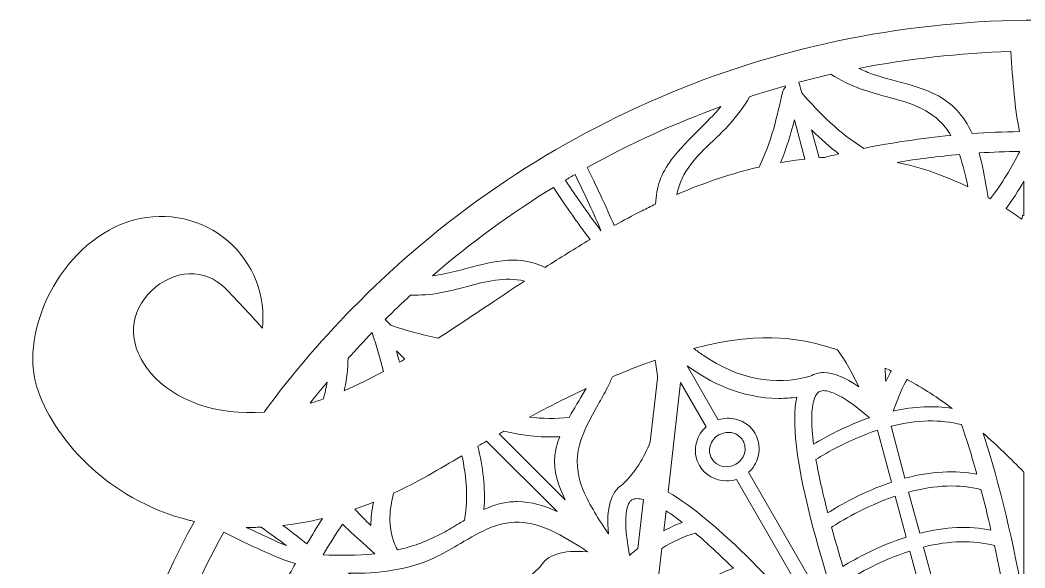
# Model space of a CAD drawing. Header units: millimetres. Extents: x 52 to 1305, y -358 to -18.
# Drawn here: x 1011.9 to 1160.6, y -127.4 to -46.4 of the extents above; entities that cross this region are included whole.
import ezdxf

# ---------------------------------------------------------------- set-up
doc = ezdxf.new("R2010")
doc.units = ezdxf.units.MM
doc.header["$MEASUREMENT"] = 0
doc.layers.add('Layer 1', color=7, linetype='Continuous')

msp = doc.modelspace()

# ---------------------------------------------------------------- linework, layer by layer
at = {"layer": 'Layer 1', "lineweight": 0}
for points, knots in [([(1304.68, -188.57), (1304.68, -159.12), (1295.81, -130.94), (1279.01, -107.05), (1283.1, -100.41), (1286.58, -96), (1286.61, -95.95), (1286.61, -95.95), (1290.7, -90.78), (1290.7, -90.78), (1290.7, -90.78), (1284.61, -93.28), (1284.61, -93.28), (1284.56, -93.3), (1279.24, -95.46), (1271.73, -97.57), (1268.94, -94.23), (1266.03, -91.04), (1263.06, -88.07), (1236.21, -61.22), (1200.52, -46.44), (1162.56, -46.44), (1124.59, -46.44), (1088.9, -61.22), (1062.06, -88.07), (1057.01, -93.11), (1052.29, -98.6), (1048.02, -104.39), (1041.03, -104.93), (1034.76, -102.76), (1031.22, -98.57), (1029.47, -96.5), (1028.57, -94.13), (1028.69, -91.89), (1028.92, -87.87), (1032.85, -84.07), (1036.95, -83.93), (1038.88, -83.85), (1040.82, -84.64), (1042.27, -86.07), (1043.69, -87.48), (1047.21, -91.36), (1047.25, -91.4), (1047.25, -91.4), (1047.77, -91.98), (1047.77, -91.98), (1047.77, -91.98), (1047.82, -91.2), (1047.82, -91.2), (1048.1, -86.29), (1045.92, -81.56), (1041.99, -78.56), (1037.98, -75.49), (1032.7, -74.63), (1027.86, -76.27), (1017.67, -79.74), (1011.92, -92.52), (1014.35, -100.54), (1016.61, -107.97), (1024.67, -117.36), (1037.04, -120.4), (1037.25, -120.46), (1037.47, -120.51), (1037.7, -120.56), (1026.4, -141.23), (1020.43, -164.74), (1020.43, -188.57), (1020.43, -211.7), (1026.07, -234.6), (1036.75, -254.82), (1036.75, -254.82), (1024.3, -262.34), (1024.3, -262.34), (1024.3, -262.34), (1048.6, -269.83), (1048.6, -269.83), (1047.35, -271.11), (1047.18, -273.16), (1048.29, -274.63), (1048.29, -274.63), (1048.56, -274.99), (1048.56, -274.99), (1049.07, -275.67), (1049.78, -276.14), (1050.6, -276.34), (1050.72, -276.37), (1050.85, -276.4), (1050.97, -276.41), (1051.94, -276.55), (1052.91, -276.3), (1053.69, -275.7), (1053.69, -275.7), (1053.83, -275.59), (1053.83, -275.59), (1053.83, -275.59), (1054.35, -301.27), (1054.35, -301.27), (1054.35, -301.27), (1064.24, -291.96), (1064.24, -291.96), (1064.47, -291.91), (1064.69, -291.87), (1064.92, -291.83), (1071.93, -298.46), (1079.51, -304.31), (1087.55, -309.32), (1087.48, -309.43), (1087.41, -309.54), (1087.35, -309.64), (1087.99, -309.92), (1088.63, -310.2), (1089.27, -310.5), (1089.28, -310.47), (1089.3, -310.44), (1089.32, -310.41), (1111.24, -323.62), (1136.42, -330.7), (1162.56, -330.7), (1172.85, -330.7), (1183.13, -329.59), (1193.13, -327.41), (1192.28, -342.47), (1201.08, -352.33), (1205.89, -355.45), (1207.12, -356.25), (1208.57, -356.86), (1210.19, -357.26), (1211.65, -357.61), (1213.26, -357.8), (1214.93, -357.8), (1221.3, -357.8), (1228.65, -355.1), (1232.81, -349.02), (1235.7, -344.8), (1236.33, -339.46), (1234.49, -334.75), (1232.68, -330.12), (1228.76, -326.72), (1223.98, -325.65), (1223.98, -325.65), (1223.23, -325.48), (1223.23, -325.48), (1223.23, -325.48), (1223.63, -326.15), (1223.63, -326.15), (1223.66, -326.19), (1226.41, -330.66), (1227.37, -332.42), (1228.35, -334.21), (1228.57, -336.3), (1227.97, -338.15), (1226.73, -342.02), (1222.06, -344.79), (1218.18, -343.97), (1218.17, -343.97), (1217.27, -343.8), (1216.67, -343.47), (1215.02, -342.73), (1213.54, -341.42), (1212.39, -339.68), (1209.4, -335.19), (1209, -328.64), (1211.31, -322.14), (1230.62, -315.11), (1247.88, -304.12), (1262.64, -289.48), (1263, -289.15), (1263.36, -288.83), (1263.72, -288.5), (1263.72, -288.5), (1263.67, -288.45), (1263.67, -288.45), (1263.71, -288.41), (1263.75, -288.37), (1263.79, -288.33), (1263.79, -288.36), (1263.8, -288.39), (1263.81, -288.42), (1264.54, -287.74), (1265.28, -287.05), (1266, -286.36), (1265.98, -286.28), (1265.96, -286.19), (1265.94, -286.1), (1290.96, -259.62), (1304.68, -225.15), (1304.68, -188.57)], [0, 0, 0, 0, 1, 1, 1, 2, 2, 2, 3, 3, 3, 4, 4, 4, 5, 5, 5, 6, 6, 6, 7, 7, 7, 8, 8, 8, 9, 9, 9, 10, 10, 10, 11, 11, 11, 12, 12, 12, 13, 13, 13, 14, 14, 14, 15, 15, 15, 16, 16, 16, 17, 17, 17, 18, 18, 18, 19, 19, 19, 20, 20, 20, 21, 21, 21, 22, 22, 22, 23, 23, 23, 24, 24, 24, 25, 25, 25, 26, 26, 26, 27, 27, 27, 28, 28, 28, 29, 29, 29, 30, 30, 30, 31, 31, 31, 32, 32, 32, 33, 33, 33, 34, 34, 34, 35, 35, 35, 36, 36, 36, 37, 37, 37, 38, 38, 38, 39, 39, 39, 40, 40, 40, 41, 41, 41, 42, 42, 42, 43, 43, 43, 44, 44, 44, 45, 45, 45, 46, 46, 46, 47, 47, 47, 48, 48, 48, 49, 49, 49, 50, 50, 50, 51, 51, 51, 52, 52, 52, 53, 53, 53, 54, 54, 54, 55, 55, 55, 56, 56, 56, 57, 57, 57, 58, 58, 58, 59, 59, 59, 60, 60, 60, 61, 61, 61, 62, 62, 62, 62]), ([(1159.79, -62.92), (1157.38, -62.96), (1155.03, -63.05), (1152.78, -63.21), (1151.57, -60.54), (1149.79, -58.64), (1147.33, -57.42), (1145.49, -56.5), (1143.51, -55.98), (1141.6, -55.47), (1140.47, -55.17), (1139.3, -54.86), (1138.18, -54.47), (1137.44, -54.22), (1136.72, -53.92), (1136, -53.58), (1143.36, -52.15), (1150.88, -51.31), (1158.51, -51.09), (1158.74, -55.15), (1159.14, -60.03), (1159.79, -62.92)], [0, 0, 0, 0, 1, 1, 1, 2, 2, 2, 3, 3, 3, 4, 4, 4, 5, 5, 5, 6, 6, 6, 7, 7, 7, 7]), ([(1136.22, -56.59), (1137.48, -57.05), (1138.79, -57.4), (1140.05, -57.74), (1143.41, -58.64), (1146.58, -59.5), (1148.79, -62.27), (1149.08, -62.64), (1149.36, -63.04), (1149.62, -63.49), (1145.28, -63.91), (1140.96, -64.55), (1136.76, -65.4), (1133.17, -63.24), (1130.22, -60.19), (1127.57, -57.21), (1127.57, -57.21), (1127.14, -55.61), (1127.14, -55.61), (1128.71, -55.2), (1130.3, -54.81), (1131.89, -54.45), (1133.29, -55.33), (1134.72, -56.04), (1136.22, -56.59)], [0, 0, 0, 0, 1, 1, 1, 2, 2, 2, 3, 3, 3, 4, 4, 4, 5, 5, 5, 6, 6, 6, 7, 7, 7, 8, 8, 8, 8]), ([(1125.13, -56.16), (1125.13, -56.16), (1125.17, -56.33), (1125.17, -56.33), (1124.95, -56.51), (1124.79, -56.76), (1124.72, -57.07), (1123.93, -60.63), (1123.05, -64.58), (1121.24, -68.16), (1117.29, -69.08), (1113.23, -70.44), (1109.1, -72.21), (1109.72, -68.81), (1112.01, -66.61), (1114.44, -64.29), (1115.27, -63.5), (1116.13, -62.67), (1116.93, -61.79), (1118.04, -60.57), (1119, -59.24), (1119.85, -57.76), (1121.6, -57.19), (1123.36, -56.66), (1125.13, -56.16)], [0, 0, 0, 0, 1, 1, 1, 2, 2, 2, 3, 3, 3, 4, 4, 4, 5, 5, 5, 6, 6, 6, 7, 7, 7, 8, 8, 8, 8]), ([(1115.58, -59.23), (1114.56, -60.45), (1113.42, -61.59), (1112.3, -62.69), (1110.91, -64.07), (1109.48, -65.5), (1108.26, -67.11), (1106.78, -69.06), (1106.02, -71.18), (1105.94, -73.64), (1105.28, -73.96), (1104.61, -74.28), (1103.94, -74.62), (1102.55, -75.32), (1101.17, -76.06), (1099.81, -76.82), (1099.28, -75.54), (1098.57, -73.97), (1097.68, -72.08), (1097.12, -70.88), (1096.49, -69.57), (1095.83, -68.24), (1102.17, -64.71), (1108.77, -61.7), (1115.58, -59.23)], [0, 0, 0, 0, 1, 1, 1, 2, 2, 2, 3, 3, 3, 4, 4, 4, 5, 5, 5, 6, 6, 6, 7, 7, 7, 8, 8, 8, 8]), ([(1128.02, -66.98), (1126.84, -67.11), (1125.64, -67.28), (1124.43, -67.5), (1125.3, -65.39), (1125.95, -63.22), (1126.47, -61.17), (1126.47, -61.17), (1128.02, -66.98), (1128.02, -66.98)], [0, 0, 0, 0, 1, 1, 1, 2, 2, 2, 3, 3, 3, 3]), ([(1129.03, -62.66), (1130.44, -64.08), (1131.76, -65.24), (1133.07, -66.21), (1132.39, -66.37), (1131.69, -66.55), (1130.96, -66.73), (1130.68, -66.75), (1130.41, -66.77), (1130.13, -66.79), (1130.13, -66.79), (1129.03, -62.66), (1129.03, -62.66)], [0, 0, 0, 0, 1, 1, 1, 2, 2, 2, 3, 3, 3, 4, 4, 4, 4]), ([(1141.66, -67.48), (1144.71, -66.97), (1147.81, -66.58), (1150.9, -66.31), (1151.43, -67.83), (1151.81, -69.46), (1152.14, -71.1), (1148.85, -69.49), (1145.37, -68.23), (1141.66, -67.48)], [0, 0, 0, 0, 1, 1, 1, 2, 2, 2, 3, 3, 3, 3]), ([(1154.93, -71.47), (1154.61, -69.67), (1154.29, -67.82), (1153.8, -66.08), (1155.77, -65.95), (1157.79, -65.87), (1159.83, -65.84), (1158.64, -68.1), (1157.22, -70.59), (1155.46, -72.87), (1155.36, -72.81), (1155.26, -72.75), (1155.15, -72.7), (1155.08, -72.29), (1155, -71.87), (1154.93, -71.47)], [0, 0, 0, 0, 1, 1, 1, 2, 2, 2, 3, 3, 3, 4, 4, 4, 5, 5, 5, 5]), ([(1094.02, -69.26), (1095.45, -72.16), (1096.9, -75.27), (1097.86, -77.57), (1096.35, -75.59), (1094.39, -72.78), (1092.59, -70.1), (1093.07, -69.81), (1093.54, -69.54), (1094.02, -69.26)], [0, 0, 0, 0, 1, 1, 1, 2, 2, 2, 3, 3, 3, 3]), ([(1093.2, -74.67), (1094.39, -76.38), (1095.4, -77.78), (1096.24, -78.88), (1094, -80.21), (1091.79, -81.59), (1089.61, -83), (1087.86, -82.17), (1086.03, -81.82), (1084.07, -81.94), (1082.02, -82.07), (1080.04, -82.6), (1078.13, -83.12), (1077, -83.42), (1075.84, -83.74), (1074.68, -83.96), (1074.1, -84.08), (1073.52, -84.16), (1072.94, -84.23), (1078.58, -79.37), (1084.56, -75.01), (1090.81, -71.17), (1091.63, -72.4), (1092.45, -73.59), (1093.2, -74.67)], [0, 0, 0, 0, 1, 1, 1, 2, 2, 2, 3, 3, 3, 4, 4, 4, 5, 5, 5, 6, 6, 6, 7, 7, 7, 8, 8, 8, 8]), ([(1160.42, -75.32), (1160.42, -75.32), (1160.2, -75.3), (1160.2, -75.3), (1160.2, -75.3), (1160.15, -75.78), (1160.15, -75.78), (1160.15, -75.79), (1160.14, -75.82), (1160.13, -75.88), (1159.37, -75.34), (1158.59, -74.81), (1157.8, -74.3), (1158.77, -72.99), (1159.63, -71.63), (1160.42, -70.27), (1160.42, -70.27), (1160.42, -75.32), (1160.42, -75.32)], [0, 0, 0, 0, 1, 1, 1, 2, 2, 2, 3, 3, 3, 4, 4, 4, 5, 5, 5, 6, 6, 6, 6]), ([(1069.7, -87.11), (1071.19, -87.13), (1072.62, -87.02), (1074.03, -86.78), (1075.36, -86.54), (1076.66, -86.2), (1077.92, -85.86), (1080.86, -85.08), (1083.66, -84.33), (1086.52, -85.02), (1084.96, -86.05), (1083.42, -87.09), (1081.88, -88.12), (1081.88, -88.12), (1081.84, -88.14), (1081.84, -88.14), (1079.21, -89.9), (1076.5, -91.71), (1073.79, -93.46), (1071.36, -92.99), (1069.01, -92.29), (1066.76, -91.55), (1066.76, -91.55), (1065.92, -90.71), (1065.92, -90.71), (1067.16, -89.48), (1068.42, -88.28), (1069.7, -87.11)], [0, 0, 0, 0, 1, 1, 1, 2, 2, 2, 3, 3, 3, 4, 4, 4, 5, 5, 5, 6, 6, 6, 7, 7, 7, 8, 8, 8, 9, 9, 9, 9]), ([(1132.02, -94.92), (1132.31, -95.01), (1132.59, -95.1), (1132.87, -95.19), (1134.05, -96.83), (1135.05, -98.74), (1136.01, -100.64), (1133.94, -99.24), (1132.24, -98.55), (1130.8, -98.55), (1130.07, -98.55), (1129.41, -98.73), (1128.81, -99.1), (1123.49, -100.55), (1118.17, -99.51), (1112.98, -96), (1112.48, -95.66), (1112.01, -95.32), (1111.56, -94.97), (1122.47, -92.13), (1128.18, -93.8), (1132.02, -94.92)], [0, 0, 0, 0, 1, 1, 1, 2, 2, 2, 3, 3, 3, 4, 4, 4, 5, 5, 5, 6, 6, 6, 7, 7, 7, 7]), ([(1064.02, -92.62), (1064.03, -92.68), (1064.04, -92.74), (1064.06, -92.8), (1064.62, -94.57), (1065.21, -96.44), (1065.68, -98.37), (1063.79, -99.42), (1061.85, -100.39), (1059.86, -101.25), (1059.88, -101.14), (1059.91, -101.03), (1059.93, -100.93), (1060.25, -99.47), (1060.41, -97.99), (1060.44, -96.44), (1061.62, -95.14), (1062.81, -93.86), (1064.02, -92.62)], [0, 0, 0, 0, 1, 1, 1, 2, 2, 2, 3, 3, 3, 4, 4, 4, 5, 5, 5, 6, 6, 6, 6]), ([(1067.59, -95.33), (1067.59, -95.33), (1068.82, -96.56), (1068.82, -96.56), (1068.57, -96.72), (1068.31, -96.87), (1068.05, -97.02), (1067.9, -96.45), (1067.75, -95.89), (1067.59, -95.33)], [0, 0, 0, 0, 1, 1, 1, 2, 2, 2, 3, 3, 3, 3]), ([(1105.86, -96.72), (1106.02, -97.55), (1106.15, -98.46), (1106.23, -99.42), (1106.23, -99.42), (1105.15, -108.77), (1105.15, -108.77), (1104.26, -111.17), (1102.88, -113.31), (1101.01, -115.15), (1099.29, -116.23), (1098.62, -118.55), (1098.95, -122.38), (1098.95, -122.37), (1098.94, -122.37), (1098.94, -122.36), (1097.57, -120.29), (1096.16, -118.15), (1095.24, -115.96), (1093.13, -110.96), (1095.12, -107.4), (1097.43, -103.29), (1097.88, -102.48), (1098.35, -101.65), (1098.8, -100.78), (1099.08, -100.24), (1099.32, -99.71), (1099.55, -99.18), (1101.74, -98.24), (1103.85, -97.42), (1105.86, -96.72)], [0, 0, 0, 0, 1, 1, 1, 2, 2, 2, 3, 3, 3, 4, 4, 4, 5, 5, 5, 6, 6, 6, 7, 7, 7, 8, 8, 8, 9, 9, 9, 10, 10, 10, 10]), ([(1120.67, -107.56), (1120.05, -106.49), (1119.03, -105.74), (1117.81, -105.44), (1116.95, -105.22), (1116.06, -105.26), (1115.21, -105.53), (1115.21, -105.53), (1110.6, -97.54), (1110.6, -97.54), (1113.97, -100.01), (1118.65, -102.37), (1124.19, -102.37), (1125.07, -102.37), (1125.96, -102.31), (1126.85, -102.19), (1125.12, -109.48), (1130.52, -127.12), (1135.03, -139.87), (1135.03, -139.87), (1119.7, -113.3), (1119.7, -113.3), (1120.36, -112.7), (1120.83, -111.95), (1121.08, -111.1), (1121.43, -109.89), (1121.28, -108.63), (1120.67, -107.56)], [0, 0, 0, 0, 1, 1, 1, 2, 2, 2, 3, 3, 3, 4, 4, 4, 5, 5, 5, 6, 6, 6, 7, 7, 7, 8, 8, 8, 9, 9, 9, 9]), ([(1140.8, -98.33), (1140.53, -98.8), (1140.26, -99.3), (1140, -99.87), (1140, -99.86), (1140, -99.86), (1140, -99.85), (1139.96, -99.21), (1139.92, -98.55), (1139.89, -97.9), (1140.19, -98.04), (1140.5, -98.18), (1140.8, -98.33)], [0, 0, 0, 0, 1, 1, 1, 2, 2, 2, 3, 3, 3, 4, 4, 4, 4]), ([(1143.15, -99.56), (1145.52, -100.86), (1147.74, -102.3), (1149.84, -103.85), (1147.13, -103.42), (1144.21, -103.55), (1141.11, -104.24), (1141.85, -102.08), (1142.54, -100.59), (1143.15, -99.56)], [0, 0, 0, 0, 1, 1, 1, 2, 2, 2, 3, 3, 3, 3]), ([(1056.8, -102.44), (1056.14, -102.67), (1055.47, -102.89), (1054.81, -103.09), (1055.65, -102.03), (1056.5, -100.99), (1057.37, -99.95), (1057.21, -100.79), (1057.01, -101.62), (1056.8, -102.44)], [0, 0, 0, 0, 1, 1, 1, 2, 2, 2, 3, 3, 3, 3]), ([(1094.48, -102.92), (1094.03, -103.65), (1093.57, -104.41), (1093.14, -105.18), (1091.15, -105.41), (1089.22, -105.37), (1087.27, -105.14), (1090.17, -103.58), (1092.97, -102.17), (1095.66, -100.92), (1095.3, -101.55), (1094.9, -102.22), (1094.48, -102.92)], [0, 0, 0, 0, 1, 1, 1, 2, 2, 2, 3, 3, 3, 4, 4, 4, 4]), ([(1113.4, -106.58), (1112.74, -107.17), (1112.27, -107.93), (1112.02, -108.78), (1111.67, -109.99), (1111.82, -111.24), (1112.44, -112.31), (1113.24, -113.71), (1114.77, -114.57), (1116.42, -114.57), (1116.92, -114.57), (1117.41, -114.5), (1117.89, -114.34), (1117.89, -114.34), (1132.76, -140.1), (1132.76, -140.1), (1125.27, -131.38), (1114.97, -120.31), (1107.79, -116.22), (1107.79, -116.22), (1109.61, -100.01), (1109.61, -100.01), (1109.61, -100.01), (1113.4, -106.58), (1113.4, -106.58)], [0, 0, 0, 0, 1, 1, 1, 2, 2, 2, 3, 3, 3, 4, 4, 4, 5, 5, 5, 6, 6, 6, 7, 7, 7, 8, 8, 8, 8]), ([(1129.32, -109.13), (1128.58, -103.42), (1129.48, -101.83), (1130.11, -101.4), (1130.23, -101.32), (1130.44, -101.22), (1130.81, -101.22), (1131.76, -101.22), (1133.73, -101.88), (1137.58, -105.23), (1134.05, -106.44), (1131.1, -108.05), (1129.32, -109.13)], [0, 0, 0, 0, 1, 1, 1, 2, 2, 2, 3, 3, 3, 4, 4, 4, 4]), ([(1151.19, -106.25), (1151.94, -108.35), (1152.7, -110.8), (1153.47, -113.56), (1150.22, -112.95), (1146.65, -113.16), (1142.83, -114.18), (1142.83, -114.18), (1140.77, -106.49), (1140.77, -106.49), (1144.61, -105.52), (1148.11, -105.44), (1151.19, -106.25)], [0, 0, 0, 0, 1, 1, 1, 2, 2, 2, 3, 3, 3, 4, 4, 4, 4]), ([(1092.56, -117.35), (1092.56, -117.35), (1082.81, -107.6), (1082.81, -107.6), (1083.04, -107.48), (1083.27, -107.35), (1083.49, -107.22), (1085.98, -107.8), (1088.8, -108.21), (1091.76, -108.03), (1091.35, -109.06), (1091.11, -109.99), (1091.03, -110.87), (1090.81, -113.06), (1091.54, -115.3), (1092.56, -117.35)], [0, 0, 0, 0, 1, 1, 1, 2, 2, 2, 3, 3, 3, 4, 4, 4, 5, 5, 5, 5]), ([(1119.08, -110.51), (1118.88, -111.18), (1118.43, -111.75), (1117.81, -112.11), (1116.53, -112.85), (1114.93, -112.47), (1114.24, -111.27), (1113.91, -110.7), (1113.83, -110.02), (1114.02, -109.36), (1114.22, -108.69), (1114.67, -108.12), (1115.29, -107.76), (1115.72, -107.52), (1116.2, -107.39), (1116.68, -107.39), (1116.89, -107.39), (1117.11, -107.41), (1117.31, -107.46), (1117.98, -107.63), (1118.53, -108.03), (1118.86, -108.61), (1119.19, -109.18), (1119.27, -109.86), (1119.08, -110.51)], [0, 0, 0, 0, 1, 1, 1, 2, 2, 2, 3, 3, 3, 4, 4, 4, 5, 5, 5, 6, 6, 6, 7, 7, 7, 8, 8, 8, 8]), ([(1140.83, -114.77), (1136.58, -116.18), (1133.14, -118.19), (1131.42, -119.29), (1130.65, -116.33), (1130.07, -113.68), (1129.67, -111.39), (1131.21, -110.41), (1134.64, -108.42), (1138.77, -107.07), (1138.77, -107.07), (1140.83, -114.77), (1140.83, -114.77)], [0, 0, 0, 0, 1, 1, 1, 2, 2, 2, 3, 3, 3, 4, 4, 4, 4]), ([(1160.42, -113.27), (1160.42, -113.27), (1160.42, -132.14), (1160.42, -132.14), (1158.95, -124.36), (1156.89, -114.94), (1154.38, -107.5), (1156.49, -109.35), (1158.49, -111.28), (1160.42, -113.27)], [0, 0, 0, 0, 1, 1, 1, 2, 2, 2, 3, 3, 3, 3]), ([(1079.65, -109.44), (1080.08, -109.18), (1080.51, -108.93), (1080.94, -108.68), (1080.94, -108.68), (1091.37, -119.11), (1091.37, -119.11), (1089.56, -118.25), (1087.59, -117.63), (1085.48, -117.63), (1084.77, -117.63), (1084.05, -117.7), (1083.31, -117.85), (1082.43, -118.03), (1081.54, -118.34), (1080.55, -118.8), (1080.79, -115.59), (1080.36, -112.45), (1079.65, -109.44)], [0, 0, 0, 0, 1, 1, 1, 2, 2, 2, 3, 3, 3, 4, 4, 4, 5, 5, 5, 6, 6, 6, 6]), ([(1077.29, -110.84), (1077.88, -113.62), (1078.2, -116.51), (1077.8, -119.46), (1077.76, -119.74), (1077.71, -120.04), (1077.65, -120.38), (1077.4, -120.54), (1077.14, -120.69), (1076.89, -120.85), (1076.07, -121.35), (1075.3, -121.82), (1074.53, -122.23), (1072.33, -123.41), (1070.11, -124.25), (1067.76, -124.78), (1067.57, -124.42), (1067.41, -124.07), (1067.28, -123.73), (1066.3, -121.21), (1066.57, -118.83), (1067.18, -116.4), (1070.62, -114.77), (1073.94, -112.85), (1077.29, -110.84)], [0, 0, 0, 0, 1, 1, 1, 2, 2, 2, 3, 3, 3, 4, 4, 4, 5, 5, 5, 6, 6, 6, 7, 7, 7, 8, 8, 8, 8]), ([(1145.01, -122.31), (1145.01, -122.31), (1143.38, -116.22), (1143.38, -116.22), (1147.32, -115.17), (1150.91, -115.04), (1154.08, -115.82), (1154.58, -117.71), (1155.07, -119.74), (1155.56, -121.86), (1152.34, -121.2), (1148.8, -121.35), (1145.01, -122.31)], [0, 0, 0, 0, 1, 1, 1, 2, 2, 2, 3, 3, 3, 4, 4, 4, 4]), ([(1103.31, -124.54), (1102.9, -124.88), (1102.49, -125.23), (1102.09, -125.59), (1100.77, -118.75), (1102.07, -117.54), (1102.52, -117.33), (1102.52, -117.33), (1102.52, -117.32), (1102.52, -117.32), (1102.68, -117.25), (1102.91, -117.19), (1103.21, -117.19), (1103.47, -117.19), (1103.77, -117.23), (1104.15, -117.33), (1104.15, -117.33), (1103.31, -124.54), (1103.31, -124.54)], [0, 0, 0, 0, 1, 1, 1, 2, 2, 2, 3, 3, 3, 4, 4, 4, 5, 5, 5, 6, 6, 6, 6]), ([(1141.38, -116.83), (1141.38, -116.83), (1143, -122.88), (1143, -122.88), (1138.96, -124.16), (1135.59, -126.03), (1133.66, -127.23), (1133.05, -125.21), (1132.48, -123.26), (1131.98, -121.42), (1133.18, -120.63), (1136.82, -118.36), (1141.38, -116.83)], [0, 0, 0, 0, 1, 1, 1, 2, 2, 2, 3, 3, 3, 4, 4, 4, 4]), ([(1064.2, -117.71), (1064.09, -118.3), (1063.99, -118.89), (1063.91, -119.49), (1063.84, -120.06), (1063.81, -120.62), (1063.82, -121.17), (1063.03, -120.42), (1062.21, -119.6), (1061.45, -118.74), (1062.38, -118.43), (1063.3, -118.08), (1064.2, -117.71)], [0, 0, 0, 0, 1, 1, 1, 2, 2, 2, 3, 3, 3, 4, 4, 4, 4]), ([(1050.8, -121.16), (1052.73, -120.94), (1054.69, -120.59), (1056.68, -120.12), (1055.89, -121.34), (1055.1, -122.6), (1054.33, -123.89), (1053.52, -123.18), (1052.34, -122.28), (1050.8, -121.16)], [0, 0, 0, 0, 1, 1, 1, 2, 2, 2, 3, 3, 3, 3]), ([(1088.88, -127.28), (1079.47, -136.82), (1065.32, -130.68), (1065.18, -130.62), (1065.18, -130.62), (1064.73, -130.41), (1064.73, -130.41), (1064.73, -130.41), (1064.64, -130.62), (1064.64, -130.62), (1064.64, -130.62), (1060.5, -128.23), (1060.5, -128.23), (1064.78, -128.26), (1069.26, -127.84), (1073.58, -125.76), (1074.79, -125.18), (1075.95, -124.49), (1077.07, -123.83), (1080.06, -122.05), (1082.88, -120.38), (1086.39, -120.72), (1089.64, -121.04), (1092.81, -123.02), (1095.88, -125.04), (1092.13, -124.76), (1089.88, -125.49), (1088.88, -127.28)], [0, 0, 0, 0, 1, 1, 1, 2, 2, 2, 3, 3, 3, 4, 4, 4, 5, 5, 5, 6, 6, 6, 7, 7, 7, 8, 8, 8, 9, 9, 9, 9]), ([(1109.89, -120.72), (1108.96, -121.05), (1108.05, -121.47), (1107.15, -121.95), (1107.15, -121.95), (1107.48, -118.99), (1107.48, -118.99), (1108.19, -119.45), (1108.99, -120.02), (1109.89, -120.72)], [0, 0, 0, 0, 1, 1, 1, 2, 2, 2, 3, 3, 3, 3]), ([(1047.56, -121.41), (1048.95, -122.39), (1050.25, -123.32), (1051.31, -124.13), (1049.63, -123.43), (1047.52, -122.46), (1045.38, -121.44), (1046.1, -121.45), (1046.82, -121.44), (1047.56, -121.41)], [0, 0, 0, 0, 1, 1, 1, 2, 2, 2, 3, 3, 3, 3]), ([(1059.61, -120.94), (1060.71, -122.06), (1061.92, -123.13), (1063.1, -124.17), (1063.53, -124.55), (1063.97, -124.94), (1064.41, -125.34), (1061.78, -125.62), (1059.12, -125.59), (1056.76, -125.49), (1057.7, -123.92), (1058.65, -122.39), (1059.61, -120.94)], [0, 0, 0, 0, 1, 1, 1, 2, 2, 2, 3, 3, 3, 4, 4, 4, 4]), ([(1042.06, -122.17), (1045.65, -123.97), (1049.92, -125.97), (1052.64, -126.8), (1051.51, -128.82), (1050.42, -130.9), (1049.39, -132.99), (1046.43, -132.68), (1043.86, -133.28), (1041.55, -134.81), (1039.83, -135.94), (1038.39, -137.4), (1036.99, -138.8), (1036.17, -139.63), (1035.31, -140.49), (1034.42, -141.26), (1033.95, -141.67), (1033.46, -142.06), (1032.95, -142.43), (1035.43, -135.44), (1038.47, -128.66), (1042.06, -122.17)], [0, 0, 0, 0, 1, 1, 1, 2, 2, 2, 3, 3, 3, 4, 4, 4, 5, 5, 5, 6, 6, 6, 7, 7, 7, 7]), ([(1106.85, -124.56), (1108.48, -123.52), (1110.14, -122.76), (1111.83, -122.3), (1113.53, -123.74), (1115.41, -125.48), (1117.45, -127.48), (1114.34, -128.58), (1111.36, -130.55), (1108.55, -133.34), (1108.55, -133.34), (1106.14, -130.93), (1106.14, -130.93), (1106.14, -130.93), (1106.85, -124.56), (1106.85, -124.56)], [0, 0, 0, 0, 1, 1, 1, 2, 2, 2, 3, 3, 3, 4, 4, 4, 5, 5, 5, 5]), ([(1147.18, -130.4), (1147.18, -130.4), (1145.56, -124.36), (1145.56, -124.36), (1149.43, -123.38), (1152.96, -123.3), (1156.07, -124.12), (1156.48, -125.97), (1156.88, -127.9), (1157.28, -129.87), (1154.18, -129.32), (1150.79, -129.49), (1147.18, -130.4)], [0, 0, 0, 0, 1, 1, 1, 2, 2, 2, 3, 3, 3, 4, 4, 4, 4]), ([(1143.55, -124.94), (1143.55, -124.94), (1145.17, -130.97), (1145.17, -130.97), (1141.32, -132.2), (1138.07, -133.97), (1136.19, -135.1), (1135.53, -133.14), (1134.89, -131.19), (1134.3, -129.3), (1135.88, -128.3), (1139.35, -126.29), (1143.55, -124.94)], [0, 0, 0, 0, 1, 1, 1, 2, 2, 2, 3, 3, 3, 4, 4, 4, 4])]:
    msp.add_open_spline(points, degree=3, knots=knots, dxfattribs=at)

doc.saveas('drawing.dxf')
